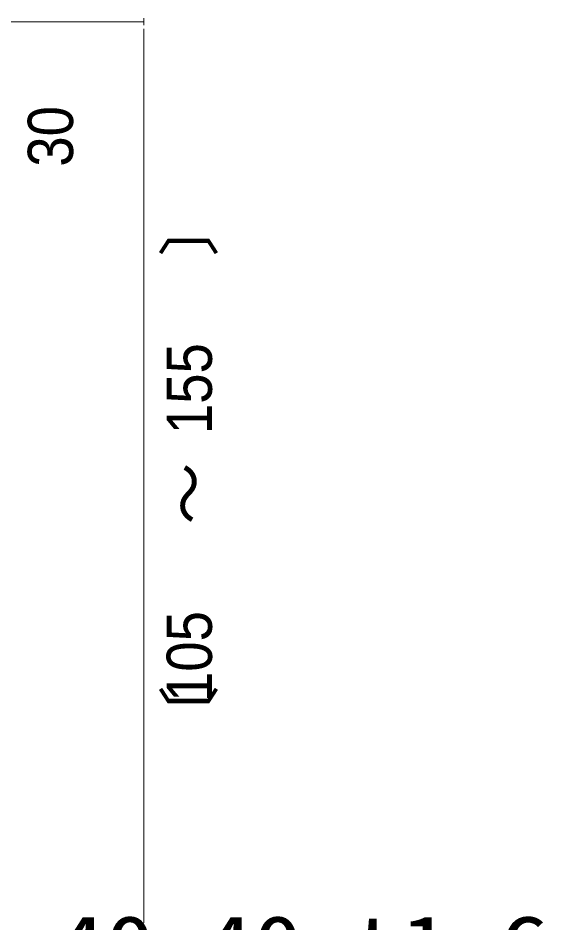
# Model space of a CAD drawing. Units: millimetres, scale not verified. Extents: x -12715 to 12220, y -3398 to 4210.
# Drawn here: x -2841.2 to -2749.3, y 2533.8 to 2691.9 of the extents above; entities that cross this region are included whole.
import ezdxf
from ezdxf.enums import TextEntityAlignment as Align

# ---------------------------------------------------------------- set-up
doc = ezdxf.new("R2010")
doc.units = ezdxf.units.MM
doc.header["$LTSCALE"] = 5.7
for name, color, linetype, lineweight in [('0-2_文字', 4, 'Continuous', 9), ('0-3_寸法', 7, 'Continuous', 9), ('0-7_0', 4, 'Continuous', 9)]:
    doc.layers.add(name, color=color, linetype=linetype, lineweight=lineweight)
doc.styles.add('Osaka', font='')
doc.styles.add('ＭＳ ゴシック', font='')
doc.styles.get('Osaka').set_extended_font_data('Osaka')
doc.styles.get('ＭＳ ゴシック').set_extended_font_data('MS Gothic')

# ---------------------------------------------------------------- blocks, each defined once
blk = doc.blocks.new('_DOT')
at = {"layer": '0-7_0', "color": 7}
for p, q in [((-20, 0), (-40, 0)), ((-10, 0), (10, 0))]:
    blk.add_line(p, q, dxfattribs=at)

msp = doc.modelspace()

# ---------------------------------------------------------------- linework, layer by layer
at = {"layer": '0-3_寸法'}
for p, q in [((-2891.27, 2691.306), (-2819.208, 2691.306)), ((-2819.208, 2688.803), (-2819.208, 2533.81))]:
    msp.add_line(p, q, dxfattribs=at)

# ---------------------------------------------------------------- block references
at = {"layer": '0-3_寸法', "xscale": 0.06259308, "yscale": 0.06259308, "rotation": 90}
msp.add_blockref('_DOT', (-2819.208, 2691.306), dxfattribs=at)

# ---------------------------------------------------------------- texts
at = {"layer": '0-2_文字', "style": 'ＭＳ ゴシック', "width": 1.2}
msp.add_text('【根太つなぎ】:L-40x40xt1.6', height=10.56, dxfattribs=at).set_placement((-2981.431, 2521.371), align=Align.BOTTOM_LEFT)
at = {"layer": '0-3_寸法', "style": 'Osaka', "width": 0.9}
for s, p in [('30', (-2829.223, 2665.964)), ('155', (-2804.934, 2619.231)), ('105', (-2804.934, 2572.41))]:
    msp.add_text(s, height=7.918, rotation=90, dxfattribs=at).set_placement(p, align=Align.BOTTOM_LEFT)
at = {"layer": '0-3_寸法', "style": 'Osaka'}
for s, p in [('〕', (-2804.934, 2650.256)), ('～', (-2804.934, 2603.436)), ('〔', (-2804.934, 2564.513))]:
    msp.add_text(s, height=7.918, rotation=90, dxfattribs=at).set_placement(p, align=Align.BOTTOM_LEFT)

doc.saveas('drawing.dxf')
